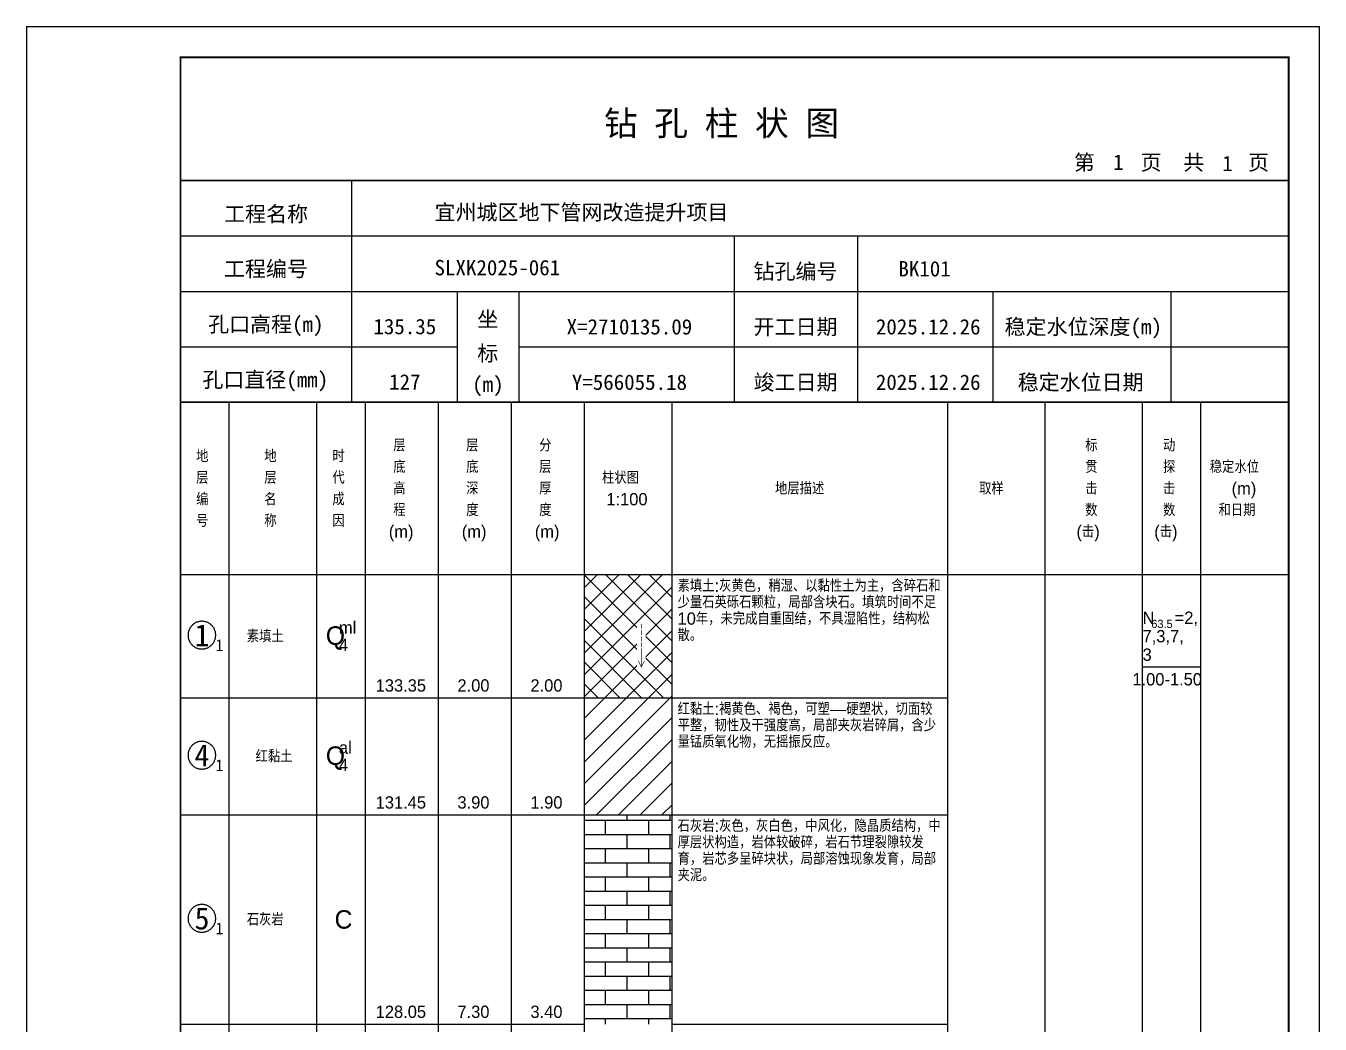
# Model space of a CAD drawing. Header units: millimetres. Extents: x 12489 to 89920, y 4630 to 4927.
# Drawn here: x 34489.3 to 34699.6, y 4764.7 to 4926.8 of the extents above; entities that cross this region are included whole.
import ezdxf
from ezdxf.enums import TextEntityAlignment as Align

# ---------------------------------------------------------------- set-up
doc = ezdxf.new("R2010")
doc.units = ezdxf.units.MM
doc.layers.add('ZZT_TC', color=7, linetype='Continuous')
doc.styles.add('成果图图块', font='', dxfattribs={"height": 2.5})
doc.styles.add('成果图模板', font='')
doc.styles.add('成果图模板标题', font='simhei.ttf')
doc.styles.add('成果图表体', font='Comfont.shx', dxfattribs={"height": 2, "bigfont": 'Hztxt12a.shx'})
doc.styles.get('成果图图块').set_extended_font_data('FangSong_GB2312')
doc.styles.get('成果图模板').set_extended_font_data('FangSong_GB2312')

# ---------------------------------------------------------------- blocks, each defined once
blk = doc.blocks.new('DCBH-1-1-1157', base_point=(0.3, -0.11))
at = {"layer": 'ZZT_TC', "color": 7}
blk.add_polyline3d([(-0.19, 2.31, 0), (-0.3, 2.31, 0), (-0.41, 2.3, 0), (-0.52, 2.29, 0), (-0.63, 2.27, 0), (-0.73, 2.24, 0), (-0.84, 2.21, 0), (-0.95, 2.18, 0), (-1.05, 2.14, 0), (-1.15, 2.09, 0), (-1.25, 2.04, 0), (-1.35, 1.99, 0), (-1.44, 1.93, 0), (-1.53, 1.87, 0), (-1.62, 1.8, 0), (-1.7, 1.73, 0), (-1.78, 1.65, 0), (-1.86, 1.57, 0), (-1.93, 1.49, 0), (-2, 1.4, 0), (-2.06, 1.31, 0), (-2.12, 1.22, 0), (-2.17, 1.12, 0), (-2.22, 1.02, 0), (-2.27, 0.92, 0), (-2.31, 0.82, 0), (-2.34, 0.71, 0), (-2.37, 0.61, 0), (-2.4, 0.5, 0), (-2.41, 0.39, 0), (-2.43, 0.28, 0), (-2.44, 0.17, 0), (-2.44, 0.06, 0), (-2.44, -0.05, 0), (-2.43, -0.16, 0), (-2.41, -0.27, 0), (-2.4, -0.38, 0), (-2.37, -0.49, 0), (-2.34, -0.6, 0), (-2.31, -0.7, 0), (-2.27, -0.8, 0), (-2.22, -0.9, 0), (-2.17, -1, 0), (-2.12, -1.1, 0), (-2.06, -1.19, 0), (-2, -1.28, 0), (-1.93, -1.37, 0), (-1.86, -1.45, 0), (-1.78, -1.53, 0), (-1.7, -1.61, 0), (-1.62, -1.68, 0), (-1.53, -1.75, 0), (-1.44, -1.81, 0), (-1.35, -1.87, 0), (-1.25, -1.93, 0), (-1.15, -1.98, 0), (-1.05, -2.02, 0), (-0.95, -2.06, 0), (-0.84, -2.1, 0), (-0.73, -2.13, 0), (-0.63, -2.15, 0), (-0.52, -2.17, 0), (-0.41, -2.18, 0), (-0.3, -2.19, 0), (-0.19, -2.19, 0), (-0.08, -2.19, 0), (0.03, -2.18, 0), (0.14, -2.17, 0), (0.25, -2.15, 0), (0.36, -2.13, 0), (0.47, -2.1, 0), (0.57, -2.06, 0), (0.67, -2.02, 0), (0.77, -1.98, 0), (0.87, -1.93, 0), (0.97, -1.87, 0), (1.06, -1.81, 0), (1.15, -1.75, 0), (1.24, -1.68, 0), (1.32, -1.61, 0), (1.4, -1.53, 0), (1.48, -1.45, 0), (1.55, -1.37, 0), (1.62, -1.28, 0), (1.68, -1.19, 0), (1.74, -1.1, 0), (1.8, -1, 0), (1.85, -0.9, 0), (1.89, -0.8, 0), (1.93, -0.7, 0), (1.97, -0.6, 0), (2, -0.49, 0), (2.02, -0.38, 0), (2.04, -0.27, 0), (2.05, -0.16, 0), (2.06, -0.05, 0), (2.06, 0.06, 0), (2.06, 0.17, 0), (2.05, 0.28, 0), (2.04, 0.39, 0), (2.02, 0.5, 0), (2, 0.61, 0), (1.97, 0.71, 0), (1.93, 0.82, 0), (1.89, 0.92, 0), (1.85, 1.02, 0), (1.8, 1.12, 0), (1.74, 1.22, 0), (1.68, 1.31, 0), (1.62, 1.4, 0), (1.55, 1.49, 0), (1.48, 1.57, 0), (1.4, 1.65, 0), (1.32, 1.73, 0), (1.24, 1.8, 0), (1.15, 1.87, 0), (1.06, 1.93, 0), (0.97, 1.99, 0), (0.87, 2.04, 0), (0.77, 2.09, 0), (0.67, 2.14, 0), (0.57, 2.18, 0), (0.47, 2.21, 0), (0.36, 2.24, 0), (0.25, 2.27, 0), (0.14, 2.29, 0), (0.03, 2.3, 0), (-0.08, 2.31, 0), (-0.19, 2.31, 0)], dxfattribs=at)
at = {"style": '成果图图块'}
blk.add_text('1', height=3.57, dxfattribs=at).set_placement((-0.16, -1.74), align=Align.CENTER)
blk.add_text('1', height=1.91, dxfattribs=at).set_placement((2.03, -2.53))
blk = doc.blocks.new('DCBH-1-1-1158', base_point=(0.3, -0.11))
at = {"layer": 'ZZT_TC', "color": 7}
blk.add_polyline3d([(-0.19, 2.31, 0), (-0.3, 2.31, 0), (-0.41, 2.3, 0), (-0.52, 2.29, 0), (-0.63, 2.27, 0), (-0.73, 2.24, 0), (-0.84, 2.21, 0), (-0.95, 2.18, 0), (-1.05, 2.14, 0), (-1.15, 2.09, 0), (-1.25, 2.04, 0), (-1.35, 1.99, 0), (-1.44, 1.93, 0), (-1.53, 1.87, 0), (-1.62, 1.8, 0), (-1.7, 1.73, 0), (-1.78, 1.65, 0), (-1.86, 1.57, 0), (-1.93, 1.49, 0), (-2, 1.4, 0), (-2.06, 1.31, 0), (-2.12, 1.22, 0), (-2.17, 1.12, 0), (-2.22, 1.02, 0), (-2.27, 0.92, 0), (-2.31, 0.82, 0), (-2.34, 0.71, 0), (-2.37, 0.61, 0), (-2.4, 0.5, 0), (-2.41, 0.39, 0), (-2.43, 0.28, 0), (-2.44, 0.17, 0), (-2.44, 0.06, 0), (-2.44, -0.05, 0), (-2.43, -0.16, 0), (-2.41, -0.27, 0), (-2.4, -0.38, 0), (-2.37, -0.49, 0), (-2.34, -0.6, 0), (-2.31, -0.7, 0), (-2.27, -0.8, 0), (-2.22, -0.9, 0), (-2.17, -1, 0), (-2.12, -1.1, 0), (-2.06, -1.19, 0), (-2, -1.28, 0), (-1.93, -1.37, 0), (-1.86, -1.45, 0), (-1.78, -1.53, 0), (-1.7, -1.61, 0), (-1.62, -1.68, 0), (-1.53, -1.75, 0), (-1.44, -1.81, 0), (-1.35, -1.87, 0), (-1.25, -1.93, 0), (-1.15, -1.98, 0), (-1.05, -2.02, 0), (-0.95, -2.06, 0), (-0.84, -2.1, 0), (-0.73, -2.13, 0), (-0.63, -2.15, 0), (-0.52, -2.17, 0), (-0.41, -2.18, 0), (-0.3, -2.19, 0), (-0.19, -2.19, 0), (-0.08, -2.19, 0), (0.03, -2.18, 0), (0.14, -2.17, 0), (0.25, -2.15, 0), (0.36, -2.13, 0), (0.47, -2.1, 0), (0.57, -2.06, 0), (0.67, -2.02, 0), (0.77, -1.98, 0), (0.87, -1.93, 0), (0.97, -1.87, 0), (1.06, -1.81, 0), (1.15, -1.75, 0), (1.24, -1.68, 0), (1.32, -1.61, 0), (1.4, -1.53, 0), (1.48, -1.45, 0), (1.55, -1.37, 0), (1.62, -1.28, 0), (1.68, -1.19, 0), (1.74, -1.1, 0), (1.8, -1, 0), (1.85, -0.9, 0), (1.89, -0.8, 0), (1.93, -0.7, 0), (1.97, -0.6, 0), (2, -0.49, 0), (2.02, -0.38, 0), (2.04, -0.27, 0), (2.05, -0.16, 0), (2.06, -0.05, 0), (2.06, 0.06, 0), (2.06, 0.17, 0), (2.05, 0.28, 0), (2.04, 0.39, 0), (2.02, 0.5, 0), (2, 0.61, 0), (1.97, 0.71, 0), (1.93, 0.82, 0), (1.89, 0.92, 0), (1.85, 1.02, 0), (1.8, 1.12, 0), (1.74, 1.22, 0), (1.68, 1.31, 0), (1.62, 1.4, 0), (1.55, 1.49, 0), (1.48, 1.57, 0), (1.4, 1.65, 0), (1.32, 1.73, 0), (1.24, 1.8, 0), (1.15, 1.87, 0), (1.06, 1.93, 0), (0.97, 1.99, 0), (0.87, 2.04, 0), (0.77, 2.09, 0), (0.67, 2.14, 0), (0.57, 2.18, 0), (0.47, 2.21, 0), (0.36, 2.24, 0), (0.25, 2.27, 0), (0.14, 2.29, 0), (0.03, 2.3, 0), (-0.08, 2.31, 0), (-0.19, 2.31, 0)], dxfattribs=at)
at = {"style": '成果图图块'}
blk.add_text('4', height=3.57, dxfattribs=at).set_placement((-0.16, -1.74), align=Align.CENTER)
blk.add_text('1', height=1.91, dxfattribs=at).set_placement((2.03, -2.53))
blk = doc.blocks.new('DCBH-1-1-1159', base_point=(0.3, -0.11))
at = {"layer": 'ZZT_TC', "color": 7}
blk.add_polyline3d([(-0.19, 2.31, 0), (-0.3, 2.31, 0), (-0.41, 2.3, 0), (-0.52, 2.29, 0), (-0.63, 2.27, 0), (-0.73, 2.24, 0), (-0.84, 2.21, 0), (-0.95, 2.18, 0), (-1.05, 2.14, 0), (-1.15, 2.09, 0), (-1.25, 2.04, 0), (-1.35, 1.99, 0), (-1.44, 1.93, 0), (-1.53, 1.87, 0), (-1.62, 1.8, 0), (-1.7, 1.73, 0), (-1.78, 1.65, 0), (-1.86, 1.57, 0), (-1.93, 1.49, 0), (-2, 1.4, 0), (-2.06, 1.31, 0), (-2.12, 1.22, 0), (-2.17, 1.12, 0), (-2.22, 1.02, 0), (-2.27, 0.92, 0), (-2.31, 0.82, 0), (-2.34, 0.71, 0), (-2.37, 0.61, 0), (-2.4, 0.5, 0), (-2.41, 0.39, 0), (-2.43, 0.28, 0), (-2.44, 0.17, 0), (-2.44, 0.06, 0), (-2.44, -0.05, 0), (-2.43, -0.16, 0), (-2.41, -0.27, 0), (-2.4, -0.38, 0), (-2.37, -0.49, 0), (-2.34, -0.6, 0), (-2.31, -0.7, 0), (-2.27, -0.8, 0), (-2.22, -0.9, 0), (-2.17, -1, 0), (-2.12, -1.1, 0), (-2.06, -1.19, 0), (-2, -1.28, 0), (-1.93, -1.37, 0), (-1.86, -1.45, 0), (-1.78, -1.53, 0), (-1.7, -1.61, 0), (-1.62, -1.68, 0), (-1.53, -1.75, 0), (-1.44, -1.81, 0), (-1.35, -1.87, 0), (-1.25, -1.93, 0), (-1.15, -1.98, 0), (-1.05, -2.02, 0), (-0.95, -2.06, 0), (-0.84, -2.1, 0), (-0.73, -2.13, 0), (-0.63, -2.15, 0), (-0.52, -2.17, 0), (-0.41, -2.18, 0), (-0.3, -2.19, 0), (-0.19, -2.19, 0), (-0.08, -2.19, 0), (0.03, -2.18, 0), (0.14, -2.17, 0), (0.25, -2.15, 0), (0.36, -2.13, 0), (0.47, -2.1, 0), (0.57, -2.06, 0), (0.67, -2.02, 0), (0.77, -1.98, 0), (0.87, -1.93, 0), (0.97, -1.87, 0), (1.06, -1.81, 0), (1.15, -1.75, 0), (1.24, -1.68, 0), (1.32, -1.61, 0), (1.4, -1.53, 0), (1.48, -1.45, 0), (1.55, -1.37, 0), (1.62, -1.28, 0), (1.68, -1.19, 0), (1.74, -1.1, 0), (1.8, -1, 0), (1.85, -0.9, 0), (1.89, -0.8, 0), (1.93, -0.7, 0), (1.97, -0.6, 0), (2, -0.49, 0), (2.02, -0.38, 0), (2.04, -0.27, 0), (2.05, -0.16, 0), (2.06, -0.05, 0), (2.06, 0.06, 0), (2.06, 0.17, 0), (2.05, 0.28, 0), (2.04, 0.39, 0), (2.02, 0.5, 0), (2, 0.61, 0), (1.97, 0.71, 0), (1.93, 0.82, 0), (1.89, 0.92, 0), (1.85, 1.02, 0), (1.8, 1.12, 0), (1.74, 1.22, 0), (1.68, 1.31, 0), (1.62, 1.4, 0), (1.55, 1.49, 0), (1.48, 1.57, 0), (1.4, 1.65, 0), (1.32, 1.73, 0), (1.24, 1.8, 0), (1.15, 1.87, 0), (1.06, 1.93, 0), (0.97, 1.99, 0), (0.87, 2.04, 0), (0.77, 2.09, 0), (0.67, 2.14, 0), (0.57, 2.18, 0), (0.47, 2.21, 0), (0.36, 2.24, 0), (0.25, 2.27, 0), (0.14, 2.29, 0), (0.03, 2.3, 0), (-0.08, 2.31, 0), (-0.19, 2.31, 0)], dxfattribs=at)
at = {"style": '成果图图块'}
blk.add_text('5', height=3.57, dxfattribs=at).set_placement((-0.16, -1.74), align=Align.CENTER)
blk.add_text('1', height=1.91, dxfattribs=at).set_placement((2.03, -2.53))
blk = doc.blocks.new('zztGLdt.dwg', base_point=(0.5, 0))
blk.add_wipeout([(-0.2, -0.2), (1.2, -0.2), (1.2, 3.2), (-0.2, 3.2)])
at = {"color": 7, "const_width": 0.1}
for points in [[(0.5, 3), (0.5, 0)], [(0, 1), (0.5, 0), (1, 1)]]:
    blk.add_lwpolyline(points, dxfattribs=at)
blk = doc.blocks.new('钻孔柱状图路桥昇龙制图梁世成校核莫家里.dwg101', base_point=(25, 236))
for p, q in [((52.82, 236), (52.82, 272)), ((25, 263), (205, 263)), ((115, 236), (115, 263)), ((135, 236), (135, 263)), ((25, 254), (205, 254)), ((70, 236), (70, 254)), ((80, 236), (80, 254)), ((157, 236), (157, 254)), ((185.95, 236), (185.95, 254)), ((25, 245), (70, 245)), ((80, 245), (205, 245))]:
    blk.add_line(p, q)
for points, const_width in [([(0, 0), (210, 0), (210, 297), (0, 297)], 0.25), ([(25, 5), (205, 5), (205, 292), (25, 292)], 0.3)]:
    blk.add_lwpolyline(points, close=True, dxfattribs=dict(const_width=const_width))
at = {"const_width": 0.3}
for points in [[(25, 272), (205, 272)], [(25, 236), (205, 236)]]:
    blk.add_lwpolyline(points, dxfattribs=at)
for s, height, style, p in [('钻 孔 柱 状 图', 4, '成果图模板标题', (93.8, 279.31)), ('第', 2.5, '成果图模板', (170.12, 273.7)), ('页', 2.5, '成果图模板', (180.96, 273.7)), ('共', 2.5, '成果图模板', (187.88, 273.7)), ('页', 2.5, '成果图模板', (198.44, 273.7)), ('工程名称', 2.5, '成果图模板', (32.07, 265.32)), ('宜州城区地下管网改造提升项目', 2.5, '成果图模板', (66.26, 265.61)), ('工程编号', 2.5, '成果图模板', (32.05, 256.41)), ('SLXK2025-061', 2.5, '成果图模板', (66.26, 256.61)), ('钻孔编号', 2.5, '成果图模板', (118.08, 256)), ('BK101', 2.5, '成果图模板', (141.61, 256.43)), ('孔口高程(m)', 2.5, '成果图模板', (29.48, 247.41)), ('坐', 2.5, '成果图模板', (73.21, 248.24)), ('开工日期', 2.5, '成果图模板', (118.08, 247)), ('稳定水位深度(m)', 2.5, '成果图模板', (158.86, 247)), ('标', 2.5, '成果图模板', (73.21, 242.7)), ('孔口直径(mm)', 2.5, '成果图模板', (28.54, 238.41)), ('(m) ', 2.5, '成果图模板', (72.38, 237.65)), ('竣工日期', 2.5, '成果图模板', (118.08, 238)), ('稳定水位日期', 2.5, '成果图模板', (160.99, 238))]:
    blk.add_text(s, height=height, dxfattribs=dict(style=style)).set_placement(p)
at = {"style": '成果图模板'}
for s, p in [('1', (177.35, 273.74)), ('1', (195.08, 273.53)), ('135.35', (61.43, 247.04)), ('X=2710135.09', (97.92, 247)), ('2025.12.26', (146.46, 247)), ('127', (61.43, 238.04)), ('Y=566055.18', (97.92, 238)), ('2025.12.26', (146.46, 238))]:
    blk.add_text(s, height=2.5, dxfattribs=at).set_placement(p, align=Align.CENTER)

msp = doc.modelspace()

# ---------------------------------------------------------------- hatches: boundary and pattern name
at = {"linetype": 'Continuous'}
h = msp.add_hatch(dxfattribs=at)
h.set_pattern_fill('GKSTT', scale=0.5, style=0, pattern_type=2)
h.set_pattern_definition([(45, (0, 0), (-1.76776695, 1.76776695), []), (135, (0, 0), (-1.76776695, -1.76776695), [])])
h.paths.add_polyline_path([(34580.06, 4817.71), (34594.29, 4817.71), (34594.29, 4837.71), (34580.06, 4837.71)])
h = msp.add_hatch(dxfattribs=at)
h.set_pattern_fill('GKNXT', scale=0.5, style=0, pattern_type=2)
h.set_pattern_definition([(45, (0, 0), (-1.76776695, 1.76776695), [])])
h.paths.add_polyline_path([(34580.06, 4798.71), (34594.29, 4798.71), (34594.29, 4817.71), (34580.06, 4817.71)])
h = msp.add_hatch(dxfattribs=at)
h.set_pattern_fill('GKSHY', scale=0.5, style=0, pattern_type=2)
h.set_pattern_definition([(0, (0, 0), (0, 2.3), []), (90, (0, 0), (-3.5, 2.3), [2.3, -2.3])])
h.paths.add_polyline_path([(34580.06, 4764.71), (34594.29, 4764.71), (34594.29, 4798.71), (34580.06, 4798.71)])

# ---------------------------------------------------------------- linework, layer by layer
at = {"color": 0}
for p, q in [((34514.45, 4837.71), (34522.35, 4837.71)), ((34514.45, 4817.71), (34514.45, 4837.71)), ((34522.35, 4817.71), (34522.35, 4837.71)), ((34514.45, 4817.71), (34522.35, 4817.71)), ((34514.45, 4817.71), (34522.35, 4817.71)), ((34514.45, 4798.71), (34514.45, 4817.71)), ((34522.35, 4798.71), (34522.35, 4817.71)), ((34514.45, 4798.71), (34522.35, 4798.71)), ((34514.45, 4798.71), (34522.35, 4798.71)), ((34514.45, 4764.71), (34514.45, 4798.71)), ((34522.35, 4764.71), (34522.35, 4798.71)), ((34514.45, 4764.71), (34522.35, 4764.71))]:
    msp.add_line(p, q, dxfattribs=at)
for points in [[(34514.45, 4865.71), (34522.35, 4865.71)], [(34514.45, 4837.71), (34514.45, 4865.71)], [(34522.35, 4837.71), (34522.35, 4865.71)], [(34522.35, 4865.71), (34536.58, 4865.71)], [(34522.35, 4837.71), (34522.35, 4865.71)], [(34536.58, 4837.71), (34536.58, 4865.71)], [(34536.58, 4865.71), (34544.49, 4865.71)], [(34536.58, 4837.71), (34536.58, 4865.71)], [(34544.49, 4837.71), (34544.49, 4865.71)], [(34544.49, 4865.71), (34556.35, 4865.71)], [(34544.49, 4837.71), (34544.49, 4865.71)], [(34556.35, 4837.71), (34556.35, 4865.71)], [(34556.35, 4865.71), (34568.2, 4865.71)], [(34556.35, 4837.71), (34556.35, 4865.71)], [(34568.2, 4837.71), (34568.2, 4865.71)], [(34568.2, 4865.71), (34580.06, 4865.71)], [(34568.2, 4837.71), (34568.2, 4865.71)], [(34580.06, 4837.71), (34580.06, 4865.71)], [(34580.06, 4865.71), (34594.29, 4865.71)], [(34580.06, 4837.71), (34580.06, 4865.71)], [(34594.29, 4837.71), (34594.29, 4865.71)], [(34594.29, 4865.71), (34639.11, 4865.71)], [(34594.29, 4837.71), (34594.29, 4865.71)], [(34639.11, 4837.71), (34639.11, 4865.71)], [(34639.11, 4865.71), (34654.92, 4865.71)], [(34639.11, 4837.71), (34639.11, 4865.71)], [(34654.92, 4837.71), (34654.92, 4865.71)], [(34654.92, 4865.71), (34670.73, 4865.71)], [(34654.92, 4837.71), (34654.92, 4865.71)], [(34670.73, 4837.71), (34670.73, 4865.71)], [(34670.73, 4865.71), (34680.22, 4865.71)], [(34670.73, 4837.71), (34670.73, 4865.71)], [(34680.22, 4837.71), (34680.22, 4865.71)], [(34680.22, 4865.71), (34694.45, 4865.71)], [(34680.22, 4837.71), (34680.22, 4865.71)], [(34694.45, 4837.71), (34694.45, 4865.71)], [(34514.45, 4837.71), (34522.35, 4837.71)], [(34514.45, 4643.71), (34514.45, 4837.71)], [(34514.45, 4837.71), (34522.35, 4837.71)], [(34522.35, 4643.71), (34522.35, 4837.71)], [(34522.35, 4837.71), (34536.58, 4837.71)], [(34522.35, 4643.71), (34522.35, 4837.71)], [(34522.35, 4837.71), (34536.58, 4837.71)], [(34522.35, 4837.71), (34536.58, 4837.71)], [(34522.35, 4817.71), (34522.35, 4837.71)], [(34536.58, 4643.71), (34536.58, 4837.71)], [(34536.58, 4817.71), (34536.58, 4837.71)], [(34536.58, 4837.71), (34544.49, 4837.71)], [(34536.58, 4643.71), (34536.58, 4837.71)], [(34536.58, 4837.71), (34544.49, 4837.71)], [(34536.58, 4837.71), (34544.49, 4837.71)], [(34536.58, 4817.71), (34536.58, 4837.71)], [(34544.49, 4643.71), (34544.49, 4837.71)], [(34544.49, 4817.71), (34544.49, 4837.71)], [(34544.49, 4837.71), (34556.35, 4837.71)], [(34544.49, 4643.71), (34544.49, 4837.71)], [(34544.49, 4837.71), (34556.35, 4837.71)], [(34544.49, 4837.71), (34556.35, 4837.71)], [(34544.49, 4817.71), (34544.49, 4837.71)], [(34556.35, 4643.71), (34556.35, 4837.71)], [(34556.35, 4817.71), (34556.35, 4837.71)], [(34556.35, 4837.71), (34568.2, 4837.71)], [(34556.35, 4643.71), (34556.35, 4837.71)], [(34556.35, 4837.71), (34568.2, 4837.71)], [(34556.35, 4837.71), (34568.2, 4837.71)], [(34556.35, 4817.71), (34556.35, 4837.71)], [(34568.2, 4643.71), (34568.2, 4837.71)], [(34568.2, 4817.71), (34568.2, 4837.71)], [(34568.2, 4837.71), (34580.06, 4837.71)], [(34568.2, 4643.71), (34568.2, 4837.71)], [(34568.2, 4837.71), (34580.06, 4837.71)], [(34568.2, 4837.71), (34580.06, 4837.71)], [(34568.2, 4817.71), (34568.2, 4837.71)], [(34580.06, 4643.71), (34580.06, 4837.71)], [(34580.06, 4817.71), (34580.06, 4837.71)], [(34580.06, 4837.71), (34594.29, 4837.71)], [(34580.06, 4643.71), (34580.06, 4837.71)], [(34580.06, 4837.71), (34594.29, 4837.71)], [(34594.29, 4643.71), (34594.29, 4837.71)], [(34594.29, 4837.71), (34639.11, 4837.71)], [(34594.29, 4643.71), (34594.29, 4837.71)], [(34594.29, 4837.71), (34639.11, 4837.71)], [(34594.29, 4837.71), (34639.11, 4837.71)], [(34594.29, 4817.71), (34594.29, 4837.71)], [(34639.11, 4643.71), (34639.11, 4837.71)], [(34639.11, 4817.71), (34639.11, 4837.71)], [(34639.11, 4837.71), (34654.92, 4837.71)], [(34639.11, 4643.71), (34639.11, 4837.71)], [(34639.11, 4837.71), (34654.92, 4837.71)], [(34654.92, 4643.71), (34654.92, 4837.71)], [(34654.92, 4837.71), (34670.73, 4837.71)], [(34654.92, 4643.71), (34654.92, 4837.71)], [(34654.92, 4837.71), (34670.73, 4837.71)], [(34670.73, 4643.71), (34670.73, 4837.71)], [(34670.73, 4837.71), (34680.22, 4837.71)], [(34670.73, 4643.71), (34670.73, 4837.71)], [(34670.73, 4837.71), (34680.22, 4837.71)], [(34670.73, 4837.71), (34680.22, 4837.71)], [(34670.73, 4822.71), (34670.73, 4837.71)], [(34680.22, 4643.71), (34680.22, 4837.71)], [(34680.22, 4822.71), (34680.22, 4837.71)], [(34680.22, 4837.71), (34694.45, 4837.71)], [(34680.22, 4643.71), (34680.22, 4837.71)], [(34680.22, 4837.71), (34694.45, 4837.71)], [(34694.45, 4643.71), (34694.45, 4837.71)], [(34670.73, 4822.71), (34680.22, 4822.71)], [(34522.35, 4817.71), (34536.58, 4817.71)], [(34522.35, 4817.71), (34536.58, 4817.71)], [(34522.35, 4798.71), (34522.35, 4817.71)], [(34536.58, 4798.71), (34536.58, 4817.71)], [(34536.58, 4817.71), (34544.49, 4817.71)], [(34536.58, 4817.71), (34544.49, 4817.71)], [(34536.58, 4798.71), (34536.58, 4817.71)], [(34544.49, 4798.71), (34544.49, 4817.71)], [(34544.49, 4817.71), (34556.35, 4817.71)], [(34544.49, 4817.71), (34556.35, 4817.71)], [(34544.49, 4798.71), (34544.49, 4817.71)], [(34556.35, 4798.71), (34556.35, 4817.71)], [(34556.35, 4817.71), (34568.2, 4817.71)], [(34556.35, 4817.71), (34568.2, 4817.71)], [(34556.35, 4798.71), (34556.35, 4817.71)], [(34568.2, 4798.71), (34568.2, 4817.71)], [(34568.2, 4817.71), (34580.06, 4817.71)], [(34568.2, 4817.71), (34580.06, 4817.71)], [(34568.2, 4798.71), (34568.2, 4817.71)], [(34580.06, 4798.71), (34580.06, 4817.71)], [(34594.29, 4817.71), (34639.11, 4817.71)], [(34594.29, 4817.71), (34639.11, 4817.71)], [(34594.29, 4798.71), (34594.29, 4817.71)], [(34639.11, 4798.71), (34639.11, 4817.71)], [(34522.35, 4798.71), (34536.58, 4798.71)], [(34522.35, 4798.71), (34536.58, 4798.71)], [(34522.35, 4764.71), (34522.35, 4798.71)], [(34536.58, 4764.71), (34536.58, 4798.71)], [(34536.58, 4798.71), (34544.49, 4798.71)], [(34536.58, 4798.71), (34544.49, 4798.71)], [(34536.58, 4764.71), (34536.58, 4798.71)], [(34544.49, 4764.71), (34544.49, 4798.71)], [(34544.49, 4798.71), (34556.35, 4798.71)], [(34544.49, 4798.71), (34556.35, 4798.71)], [(34544.49, 4764.71), (34544.49, 4798.71)], [(34556.35, 4764.71), (34556.35, 4798.71)], [(34556.35, 4798.71), (34568.2, 4798.71)], [(34556.35, 4798.71), (34568.2, 4798.71)], [(34556.35, 4764.71), (34556.35, 4798.71)], [(34568.2, 4764.71), (34568.2, 4798.71)], [(34568.2, 4798.71), (34580.06, 4798.71)], [(34568.2, 4798.71), (34580.06, 4798.71)], [(34568.2, 4764.71), (34568.2, 4798.71)], [(34580.06, 4764.71), (34580.06, 4798.71)], [(34594.29, 4798.71), (34639.11, 4798.71)], [(34594.29, 4798.71), (34639.11, 4798.71)], [(34594.29, 4764.71), (34594.29, 4798.71)], [(34639.11, 4764.71), (34639.11, 4798.71)], [(34522.35, 4764.71), (34536.58, 4764.71)], [(34536.58, 4764.71), (34544.49, 4764.71)], [(34544.49, 4764.71), (34556.35, 4764.71)], [(34556.35, 4764.71), (34568.2, 4764.71)], [(34568.2, 4764.71), (34580.06, 4764.71)], [(34594.29, 4764.71), (34639.11, 4764.71)]]:
    msp.add_lwpolyline(points, dxfattribs=at)
at = {"color": 7, "flags": 128}
for points in [[(34580.06, 4817.71), (34594.29, 4817.71)], [(34580.06, 4798.71), (34594.29, 4798.71)]]:
    msp.add_lwpolyline(points, dxfattribs=at)

# ---------------------------------------------------------------- block references
for name, p in [('DCBH-1-1-1157', (34518.4, 4827.71)), ('DCBH-1-1-1158', (34518.4, 4808.21)), ('DCBH-1-1-1159', (34518.4, 4781.71))]:
    msp.add_blockref(name, p)

# ---------------------------------------------------------------- texts
at = {"color": 0, "style": '成果图表体'}
for s, height, p in [('层', 2, (34549, 4857.71)), ('层', 2, (34560.85, 4857.71)), ('分', 2, (34572.71, 4857.71)), ('标', 2, (34661.41, 4857.71)), ('动', 2, (34674.05, 4857.71)), ('地', 2, (34516.98, 4855.96)), ('地', 2, (34528.05, 4855.96)), ('时', 2, (34539.11, 4855.96)), ('底', 2, (34549, 4854.21)), ('底', 2, (34560.85, 4854.21)), ('层', 2, (34572.71, 4854.21)), ('贯', 2, (34661.41, 4854.21)), ('探', 2, (34674.05, 4854.21)), ('稳定水位', 2, (34681.65, 4854.21)), ('层', 2, (34516.98, 4852.46)), ('层', 2, (34528.05, 4852.46)), ('代', 2, (34539.11, 4852.46)), ('高', 2, (34549, 4850.71)), ('深', 2, (34560.85, 4850.71)), ('厚', 2, (34572.71, 4850.71)), ('柱状图', 2, (34582.91, 4852.46)), ('地层描述', 2, (34611.02, 4850.71)), ('取样', 2, (34644.18, 4850.71)), ('击', 2, (34661.41, 4850.71)), ('击', 2, (34674.05, 4850.71)), ('(m)', 2, (34685.2, 4850.71)), ('编', 2, (34516.98, 4848.96)), ('名', 2, (34528.05, 4848.96)), ('成', 2, (34539.11, 4848.96)), ('1:100', 2, (34583.62, 4848.96)), ('程', 2, (34549, 4847.21)), ('度', 2, (34560.85, 4847.21)), ('度', 2, (34572.71, 4847.21)), ('数', 2, (34661.41, 4847.21)), ('数', 2, (34674.05, 4847.21)), ('和日期', 2, (34683.07, 4847.21)), ('号', 2, (34516.98, 4845.46)), ('称', 2, (34528.05, 4845.46)), ('因', 2, (34539.11, 4845.46)), ('(m)', 2, (34548.28, 4843.71)), ('(m)', 2, (34560.14, 4843.71)), ('(m)', 2, (34572, 4843.71)), ('(击)', 2, (34659.99, 4843.71)), ('(击)', 2, (34672.63, 4843.71)), ('N', 2, (34670.73, 4829.71)), ('=2,', 2, (34675.94, 4829.71)), ('ml', 2, (34540.18, 4828.11)), ('63.5', 1.333, (34672.15, 4829.04)), ('素填土', 2, (34525.2, 4826.71)), ('Q', 3, (34538.05, 4826.31)), ('7,3,7,', 2, (34670.73, 4826.71)), ('4', 2, (34540.18, 4825.31)), ('3', 2, (34670.73, 4823.71)), ('1.00-1.50', 2, (34669.08, 4819.71)), ('133.35', 2, (34546.15, 4818.71)), ('2.00', 2, (34559.43, 4818.71)), ('2.00', 2, (34571.29, 4818.71)), ('al', 2, (34540.18, 4808.61)), ('红黏土', 2, (34526.63, 4807.21)), ('Q', 3, (34538.05, 4806.81)), ('4', 2, (34540.18, 4805.81)), ('131.45', 2, (34546.15, 4799.71)), ('3.90', 2, (34559.43, 4799.71)), ('1.90', 2, (34571.29, 4799.71)), ('C', 3, (34539.47, 4780.21)), ('石灰岩', 2, (34525.2, 4780.71)), ('128.05', 2, (34546.15, 4765.71)), ('7.30', 2, (34559.43, 4765.71)), ('3.40', 2, (34571.29, 4765.71))]:
    msp.add_text(s, height=height, dxfattribs=at).set_placement(p)
at = {"color": 0, "char_height": 2, "width": 43.0292, "attachment_point": 1, "line_spacing_factor": 0.8, "style": '成果图表体'}
for s, insert in [('素填土:灰黄色，稍湿、以黏性土为主，含碎石和少量石英砾石颗粒，局部含块石。填筑时间不足10年，未完成自重固结，不具湿陷性，结构松散。', (34595.19, 4836.91)), ('红黏土:褐黄色、褐色，可塑—硬塑状，切面较平整，韧性及干强度高，局部夹灰岩碎屑，含少量锰质氧化物，无摇振反应。', (34595.19, 4816.91)), ('石灰岩:灰色，灰白色，中风化，隐晶质结构，中厚层状构造，岩体较破碎，岩石节理裂隙较发育，岩芯多呈碎块状，局部溶蚀现象发育，局部夹泥。', (34595.19, 4797.91))]:
    msp.add_mtext(s, dxfattribs=dict(at, insert=insert))

# ---------------------------------------------------------------- next in the draw order: block references
msp.add_blockref('zztGLdt.dwg', (34589.31, 4826.71))

# ---------------------------------------------------------------- next in the draw order: block references
msp.add_blockref('zztGLdt.dwg', (34589.31, 4825.71))

# ---------------------------------------------------------------- next in the draw order: block references
msp.add_blockref('zztGLdt.dwg', (34589.31, 4824.71))

# ---------------------------------------------------------------- next in the draw order: block references
msp.add_blockref('zztGLdt.dwg', (34589.31, 4823.71))

# ---------------------------------------------------------------- next in the draw order: block references
msp.add_blockref('zztGLdt.dwg', (34589.31, 4822.71))

# ---------------------------------------------------------------- next in the draw order: block references
msp.add_blockref('钻孔柱状图路桥昇龙制图梁世成校核莫家里.dwg101', (34514.45, 4865.71))

doc.saveas('drawing.dxf')
